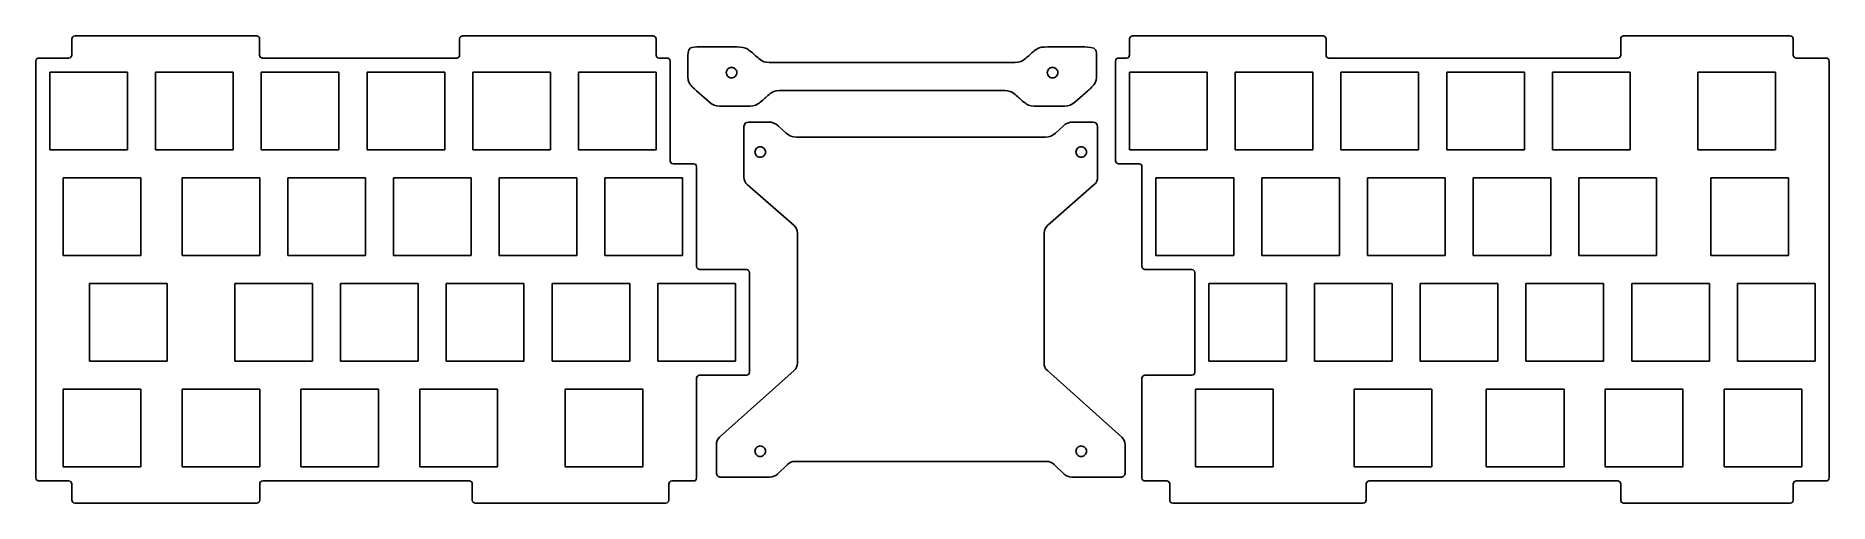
# Model space of a CAD drawing. Extents: x -56 to 267, y 106 to 191.
import ezdxf

# ---------------------------------------------------------------- set-up
doc = ezdxf.new("R2010")
doc.units = 0
doc.layers.add('Layer_1', color=7, linetype='CONTINUOUS')

msp = doc.modelspace()

# ---------------------------------------------------------------- linework, layer by layer
at = {"layer": 'Layer_1', "color": 3}
for p, q in [((-50.00585, 187.02942), (-50.00582, 189.97369)), ((-49.47665, 190.50289), (-16.69737, 190.50489)), ((-16.1678, 189.97575), (-16.1658, 187.02746)), ((19.87965, 187.04243), (19.88039, 189.97569)), ((20.40969, 190.50486), (54.7597, 190.50487)), ((55.28861, 189.9757), (55.28761, 187.03042)), ((63.09851, 188.50396), (69.32243, 188.50596)), ((126.32062, 188.50547), (132.54454, 188.50347)), ((140.60508, 189.97605), (140.60528, 187.02768)), ((175.48296, 190.50482), (141.13421, 190.50521)), ((176.01087, 187.03052), (176.01187, 189.97564)), ((229.12023, 189.97528), (229.12067, 187.02846)), ((259.67542, 190.50459), (229.64932, 190.50445)), ((260.2043, 187.02935), (260.20455, 189.97542)), ((-56.4876, 167.97706), (-56.48854, 185.97172)), ((-55.9594, 186.50084), (-50.53502, 186.5003)), ((-15.63623, 186.49835), (10.32546, 186.50135)), ((11.3838, 186.50214), (19.35111, 186.51324)), ((19.88041, 187.04314), (19.87965, 187.04243)), ((56.81962, 186.5007), (57.28378, 186.5006)), ((57.81295, 185.97132), (57.81295, 167.97866)), ((60.98561, 184.124), (60.98361, 186.3864)), ((73.01661, 187.09603), (73.02061, 187.09203)), ((76.71531, 185.67933), (79.56372, 185.67733)), ((81.68038, 185.67633), (81.68039, 185.67633)), ((83.79705, 185.67578), (93.14281, 185.67539)), ((95.25947, 185.67534), (111.846, 185.67534)), ((113.96266, 185.67584), (113.96267, 185.67584)), ((116.07933, 185.67684), (118.92774, 185.67884)), ((122.62244, 187.09154), (122.62644, 187.09554)), ((134.65944, 186.38591), (134.65744, 184.12351)), ((138.08009, 185.97118), (138.08009, 167.97652)), ((140.07615, 186.49893), (138.60926, 186.49993)), ((192.5419, 186.50135), (176.53978, 186.50135)), ((228.59158, 186.49932), (193.60024, 186.50132)), ((266.15108, 186.5004), (260.73343, 186.5002)), ((266.68025, 161.70316), (266.68025, 185.97125)), ((-53.96102, 183.97309), (-53.96102, 169.97309)), ((-39.96102, 183.97309), (-53.96102, 183.97309)), ((-39.96102, 169.97309), (-39.96102, 183.97309)), ((-34.91102, 183.97309), (-34.91102, 169.97309)), ((-20.91102, 183.97309), (-34.91102, 183.97309)), ((-20.91102, 169.97309), (-20.91102, 183.97309)), ((-15.86102, 183.97309), (-15.86102, 169.97309)), ((-1.86102, 183.97309), (-15.86102, 183.97309)), ((-1.86102, 169.97309), (-1.86102, 183.97309)), ((3.18898, 183.97309), (3.18898, 169.97309)), ((17.18898, 183.97309), (3.18898, 183.97309)), ((17.18898, 169.97309), (17.18898, 183.97309)), ((22.23898, 183.97309), (22.23898, 169.97309)), ((36.23898, 183.97309), (22.23898, 183.97309)), ((36.23898, 169.97309), (36.23898, 183.97309)), ((41.28798, 183.97309), (41.28798, 169.97309)), ((55.28798, 183.97309), (41.28798, 183.97309)), ((55.28798, 169.97309), (55.28798, 183.97309)), ((69.841747, 183.87814), (69.841747, 183.87814)), ((125.78666, 183.87814), (125.78666, 183.87814)), ((154.60765, 183.97309), (140.60765, 183.97309)), ((140.60765, 183.97309), (140.60765, 169.97309)), ((154.60765, 169.97309), (154.60765, 183.97309)), ((173.65765, 183.97309), (159.65765, 183.97309)), ((159.65765, 183.97309), (159.65765, 169.97309)), ((173.65765, 169.97309), (173.65765, 183.97309)), ((192.70765, 183.97309), (178.70765, 183.97309)), ((178.70765, 183.97309), (178.70765, 169.97309)), ((192.70765, 169.97309), (192.70765, 183.97309)), ((211.75765, 183.97309), (197.75665, 183.97309)), ((197.75665, 183.97309), (197.75665, 169.97309)), ((211.75765, 169.97309), (211.75765, 183.97309)), ((230.80765, 183.97309), (216.80765, 183.97309)), ((216.80765, 183.97309), (216.80765, 169.97309)), ((230.80765, 169.97309), (230.80765, 183.97309)), ((257.00165, 183.97309), (243.00165, 183.97309)), ((243.00165, 183.97309), (243.00165, 169.97309)), ((257.00165, 169.97309), (257.00165, 183.97309)), ((64.88477, 178.54969), (62.57027, 180.60276)), ((71.17539, 177.84607), (66.73483, 177.84707)), ((74.87357, 179.26005), (74.86957, 179.25605)), ((81.41668, 180.67475), (78.56827, 180.67275)), ((84.59168, 180.67625), (83.53334, 180.67575)), ((91.2903, 180.67583), (84.59168, 180.67625)), ((109.99304, 180.67576), (93.40696, 180.67576)), ((112.10971, 180.67526), (112.1097, 180.67526)), ((117.07478, 180.67226), (114.22637, 180.67426)), ((120.77348, 179.25556), (120.76948, 179.25956)), ((128.90822, 177.84658), (124.46766, 177.84558)), ((133.07278, 180.60227), (130.75828, 178.5492)), ((75.51606, 174.97998), (71.91994, 174.97998)), ((134.0457, 174.97999), (130.45458, 174.97999)), ((71.12538, 174.18623), (71.11638, 165.02227)), ((78.74543, 172.96425), (77.34997, 174.25988)), ((125.40881, 172.24382), (80.57934, 172.24414)), ((128.62286, 174.25754), (127.24053, 172.96626)), ((134.84926, 165.02228), (134.84026, 174.18624)), ((-53.96102, 169.97309), (-39.96102, 169.97309)), ((-34.91102, 169.97309), (-20.91102, 169.97309)), ((-15.86102, 169.97309), (-1.86102, 169.97309)), ((3.18898, 169.97309), (17.18898, 169.97309)), ((22.23898, 169.97309), (36.23898, 169.97309)), ((41.28798, 169.97309), (55.28798, 169.97309)), ((75.001773, 169.56419), (75.001773, 169.56419)), ((130.94668, 169.56419), (130.94668, 169.56419)), ((140.60765, 169.97309), (154.60765, 169.97309)), ((159.65765, 169.97309), (173.65765, 169.97309)), ((178.70765, 169.97309), (192.70765, 169.97309)), ((197.75665, 169.97309), (211.75765, 169.97309)), ((216.80765, 169.97309), (230.80765, 169.97309)), ((243.00165, 169.97309), (257.00165, 169.97309)), ((-56.48854, 148.92906), (-56.4876, 166.91872)), ((-51.58002, 164.92309), (-51.58002, 150.92309)), ((-37.58002, 164.92309), (-51.58002, 164.92309)), ((-37.58002, 150.92309), (-37.58002, 164.92309)), ((-30.14902, 164.92309), (-30.14902, 150.92309)), ((-16.14902, 164.92309), (-30.14902, 164.92309)), ((-16.14902, 150.92309), (-16.14902, 164.92309)), ((-11.09902, 164.92309), (-11.09902, 150.92309)), ((2.90098, 164.92309), (-11.09902, 164.92309)), ((2.90098, 150.92309), (2.90098, 164.92309)), ((7.95098, 164.92309), (7.95098, 150.92309)), ((21.95098, 164.92309), (7.95098, 164.92309)), ((21.95098, 150.92309), (21.95098, 164.92309)), ((27.00098, 164.92309), (27.00098, 150.92309)), ((41.00098, 164.92309), (27.00098, 164.92309)), ((41.00098, 150.92309), (41.00098, 164.92309)), ((46.05098, 164.92309), (46.05098, 150.92309)), ((60.05098, 164.92309), (46.05098, 164.92309)), ((58.34212, 167.44949), (62.04678, 167.44949)), ((60.05098, 150.92309), (60.05098, 164.92309)), ((62.57595, 166.92032), (62.57595, 148.92866)), ((138.60926, 167.44735), (142.31392, 167.44735)), ((142.84309, 166.91818), (142.84309, 148.92652)), ((159.37065, 164.92309), (145.37065, 164.92309)), ((145.37065, 164.92309), (145.37065, 150.92309)), ((159.37065, 150.92309), (159.37065, 164.92309)), ((178.42055, 164.92309), (164.42055, 164.92309)), ((164.42055, 164.92309), (164.42055, 150.92309)), ((178.42055, 150.92309), (178.42055, 164.92309)), ((197.47065, 164.92309), (183.47065, 164.92309)), ((183.47065, 164.92309), (183.47065, 150.92309)), ((197.47065, 150.92309), (197.47065, 164.92309)), ((216.52065, 164.92309), (202.52065, 164.92309)), ((202.52065, 164.92309), (202.52065, 150.92309)), ((216.52065, 150.92309), (216.52065, 164.92309)), ((235.57065, 164.92309), (221.57065, 164.92309)), ((221.57065, 164.92309), (221.57065, 150.92309)), ((235.57065, 150.92309), (235.57065, 164.92309)), ((259.38265, 164.92309), (245.38265, 164.92309)), ((245.38265, 164.92309), (245.38265, 150.92309)), ((259.38265, 150.92309), (259.38265, 164.92309)), ((71.7124, 163.70523), (80.15365, 156.30398)), ((125.81199, 156.30399), (134.25324, 163.70524)), ((266.67927, 129.87659), (266.68023, 160.64482)), ((80.75046, 154.98694), (80.74999, 134.62935)), ((125.21565, 134.62936), (125.21518, 154.98695)), ((-51.58002, 150.92309), (-37.58002, 150.92309)), ((-30.14902, 150.92309), (-16.14902, 150.92309)), ((-11.09902, 150.92309), (2.90098, 150.92309)), ((7.95098, 150.92309), (21.95098, 150.92309)), ((27.00098, 150.92309), (41.00098, 150.92309)), ((46.05098, 150.92309), (60.05098, 150.92309)), ((145.37065, 150.92309), (159.37065, 150.92309)), ((164.42055, 150.92309), (178.42055, 150.92309)), ((183.47065, 150.92309), (197.47065, 150.92309)), ((202.52065, 150.92309), (216.52065, 150.92309)), ((221.57065, 150.92309), (235.57065, 150.92309)), ((245.38265, 150.92309), (259.38265, 150.92309)), ((-56.4876, 129.87706), (-56.48854, 147.87072)), ((-46.81802, 145.87309), (-46.81802, 131.87309)), ((-32.81802, 145.87309), (-46.81802, 145.87309)), ((-32.81802, 131.87309), (-32.81802, 145.87309)), ((-20.62402, 145.87309), (-20.62402, 131.87309)), ((-6.62502, 145.87309), (-20.62402, 145.87309)), ((-6.62502, 131.87309), (-6.62502, 145.87309)), ((-1.57402, 145.87309), (-1.57402, 131.87309)), ((12.42598, 145.87309), (-1.57402, 145.87309)), ((12.42598, 131.87309), (12.42598, 145.87309)), ((17.47598, 145.87309), (17.47598, 131.87309)), ((31.47598, 145.87309), (17.47598, 145.87309)), ((31.47598, 131.87309), (31.47598, 145.87309)), ((36.52598, 145.87309), (36.52598, 131.87309)), ((50.52598, 145.87309), (36.52598, 145.87309)), ((50.52598, 131.87309), (50.52598, 145.87309)), ((55.57598, 145.87309), (55.57598, 131.87309)), ((69.57598, 145.87309), (55.57598, 145.87309)), ((63.10512, 148.39949), (71.57178, 148.39949)), ((69.57598, 131.87309), (69.57598, 145.87309)), ((72.10095, 147.87032), (72.10095, 129.87666)), ((143.37226, 148.39735), (151.83892, 148.39735)), ((152.36809, 147.86818), (152.36809, 129.87852)), ((168.89565, 145.87309), (154.89565, 145.87309)), ((154.89565, 145.87309), (154.89565, 131.87309)), ((168.89565, 131.87309), (168.89565, 145.87309)), ((187.94565, 145.87309), (173.94565, 145.87309)), ((173.94565, 145.87309), (173.94565, 131.87309)), ((187.94565, 131.87309), (187.94565, 145.87309)), ((206.99565, 145.87309), (192.99565, 145.87309)), ((192.99565, 145.87309), (192.99565, 131.87309)), ((206.99565, 131.87309), (206.99565, 145.87309)), ((226.04565, 145.87309), (212.04565, 145.87309)), ((212.04565, 145.87309), (212.04565, 131.87309)), ((226.04565, 131.87309), (226.04565, 145.87309)), ((245.09565, 145.87309), (231.09565, 145.87309)), ((231.09565, 145.87309), (231.09565, 131.87309)), ((245.09565, 131.87309), (245.09565, 145.87309)), ((264.14565, 145.87309), (250.14565, 145.87309)), ((250.14565, 145.87309), (250.14565, 131.87309)), ((264.14565, 131.87309), (264.14565, 145.87309)), ((80.75299, 133.04186), (80.75899, 131.50794)), ((125.20665, 131.50795), (125.21265, 133.04187)), ((-46.81802, 131.87309), (-32.81802, 131.87309)), ((-20.62402, 131.87309), (-6.62502, 131.87309)), ((-1.57402, 131.87309), (12.42598, 131.87309)), ((17.47598, 131.87309), (31.47598, 131.87309)), ((36.52598, 131.87309), (50.52598, 131.87309)), ((55.57598, 131.87309), (69.57598, 131.87309)), ((71.57178, 129.34749), (63.10512, 129.34749)), ((80.17045, 130.18494), (66.74053, 118.17108)), ((139.22363, 118.17039), (125.79519, 130.18495)), ((151.83892, 129.34935), (143.37226, 129.34935)), ((154.89565, 131.87309), (168.89565, 131.87309)), ((173.94565, 131.87309), (187.94565, 131.87309)), ((192.99565, 131.87309), (206.99565, 131.87309)), ((212.04565, 131.87309), (226.04565, 131.87309)), ((231.09565, 131.87309), (245.09565, 131.87309)), ((250.14565, 131.87309), (264.14565, 131.87309)), ((-56.48757, 110.82706), (-56.48757, 128.81872)), ((-51.58002, 126.82309), (-51.58002, 112.82309)), ((-37.58002, 126.82309), (-51.58002, 126.82309)), ((-37.58002, 112.82309), (-37.58002, 126.82309)), ((-30.14902, 126.82309), (-30.14902, 112.82309)), ((-16.14902, 126.82309), (-30.14902, 126.82309)), ((-16.14902, 112.82309), (-16.14902, 126.82309)), ((-8.71802, 126.82309), (-8.71802, 112.82309)), ((5.28198, 126.82309), (-8.71802, 126.82309)), ((5.28198, 112.82309), (5.28198, 126.82309)), ((12.71298, 126.82309), (12.71298, 112.82309)), ((26.71298, 126.82309), (12.71298, 126.82309)), ((26.71298, 112.82309), (26.71298, 126.82309)), ((38.90698, 126.82309), (38.90698, 112.82309)), ((52.90698, 126.82309), (38.90698, 126.82309)), ((52.90698, 112.82309), (52.90698, 126.82309)), ((62.57595, 128.81832), (62.57595, 110.82666)), ((142.84309, 128.82018), (142.84309, 110.82652)), ((166.51365, 126.82309), (152.51365, 126.82309)), ((152.51365, 126.82309), (152.51365, 112.82309)), ((166.51365, 112.82309), (166.51365, 126.82309)), ((195.08865, 126.82309), (181.08865, 126.82309)), ((181.08865, 126.82309), (181.08865, 112.82309)), ((195.08865, 112.82309), (195.08865, 126.82309)), ((218.90165, 126.82309), (204.90165, 126.82309)), ((204.90165, 126.82309), (204.90165, 112.82309)), ((218.90165, 112.82309), (218.90165, 126.82309)), ((240.33265, 126.82309), (226.33265, 126.82309)), ((226.33265, 126.82309), (226.33265, 112.82309)), ((240.33265, 112.82309), (240.33265, 126.82309)), ((261.76365, 126.82309), (247.76365, 126.82309)), ((247.76365, 126.82309), (247.76365, 112.82309)), ((261.76365, 112.82309), (261.76365, 126.82309)), ((266.67925, 110.82659), (266.67925, 128.81825)), ((66.14863, 116.84807), (66.14663, 111.78)), ((139.81753, 111.77931), (139.81553, 116.84738)), ((75.001773, 115.64601), (75.001773, 115.64601)), ((77.14399, 111.53178), (78.94644, 113.2587)), ((80.31334, 113.80843), (86.64287, 113.81343)), ((88.23037, 113.81403), (95.07305, 113.81404)), ((96.66055, 113.81404), (96.66027, 113.81344)), ((96.66027, 113.81344), (118.3291, 113.81344)), ((119.9166, 113.81279), (125.65082, 113.80779)), ((127.01772, 113.25801), (128.82017, 111.53109)), ((130.94668, 115.64601), (130.94668, 115.64601)), ((-55.39821, 110.29761), (-55.9584, 110.29776)), ((-50.53433, 110.29752), (-54.33987, 110.29749)), ((-51.58002, 112.82309), (-37.58002, 112.82309)), ((-30.14902, 112.82309), (-16.14902, 112.82309)), ((12.12511, 110.29741), (-15.61443, 110.29752)), ((-8.71802, 112.82309), (5.28198, 112.82309)), ((12.71298, 112.82309), (26.71298, 112.82309)), ((21.63685, 110.2868), (13.18345, 110.2968)), ((38.90698, 112.82309), (52.90698, 112.82309)), ((62.04678, 110.2975), (58.1048, 110.29757)), ((66.94002, 110.98595), (75.77709, 110.98295)), ((130.18707, 110.98226), (139.02414, 110.98526)), ((143.37226, 110.29732), (147.31971, 110.2971)), ((152.51365, 112.82309), (166.51365, 112.82309)), ((181.08865, 112.82309), (195.08865, 112.82309)), ((183.78378, 110.29427), (195.44228, 110.29727)), ((196.50062, 110.29739), (222.98578, 110.29716)), ((204.90165, 112.82309), (218.90165, 112.82309)), ((224.04412, 110.29616), (228.59158, 110.28616)), ((226.33265, 112.82309), (240.33265, 112.82309)), ((247.76365, 112.82309), (261.76365, 112.82309)), ((260.73488, 110.29765), (264.50403, 110.29755)), ((265.56237, 110.29759), (266.15008, 110.29765)), ((266.67925, 110.82687), (266.67925, 110.82659)), ((-50.00457, 106.82816), (-50.00507, 109.76836)), ((-16.14386, 109.76835), (-16.14486, 106.823)), ((22.16685, 106.82339), (22.16615, 109.75702)), ((57.5755, 109.76841), (57.57476, 106.82255)), ((147.8489, 109.7679), (147.84902, 106.82255)), ((183.25587, 106.82309), (183.25487, 109.76498)), ((229.12067, 109.75583), (229.12022, 106.82277)), ((260.20487, 106.82231), (260.20558, 109.76849)), ((-16.67429, 106.29391), (-49.47531, 106.29891)), ((57.04546, 106.29339), (22.69615, 106.29421)), ((148.37821, 106.29339), (182.72696, 106.29391)), ((229.64931, 106.29359), (259.67557, 106.29315))]:
    msp.add_line(p, q, dxfattribs=at)
for points in [[(-50.00582, 189.97369), (-50.005819, 190.265947), (-49.768907, 190.502872), (-49.47665, 190.50289)], [(-16.69737, 190.50489), (-16.405056, 190.504911), (-16.168016, 190.268064), (-16.1678, 189.97575)], [(19.88039, 189.97569), (19.880461, 190.267964), (20.117416, 190.50486), (20.40969, 190.50486)], [(54.7597, 190.50487), (54.900021, 190.504872), (55.034592, 190.449113), (55.13379, 190.349866)], [(55.13379, 190.349866), (55.232988, 190.25062), (55.288681, 190.116021), (55.28861, 189.9757)], [(60.98361, 186.3864), (60.9832, 186.9709), (60.99751, 188.03206), (61.46864, 188.33559)], [(61.46864, 188.33559), (61.74521, 188.51379), (62.51401, 188.50375), (63.09851, 188.50396)], [(69.32243, 188.50596), (69.90693, 188.50617), (70.87447, 188.52336), (71.41359, 188.30692)], [(71.41359, 188.30692), (71.90471, 188.10974), (72.58089, 187.48564), (73.01661, 187.09603)], [(122.62644, 187.09554), (123.06216, 187.48515), (123.7722, 188.14261), (124.31845, 188.3404)], [(124.31845, 188.3404), (124.81606, 188.52057), (125.73612, 188.50568), (126.32062, 188.50547)], [(132.54454, 188.50347), (133.12904, 188.50326), (134.19018, 188.48757), (134.49301, 188.01603)], [(134.49301, 188.01603), (134.67081, 187.73919), (134.65985, 186.97041), (134.65944, 186.38591)], [(140.760046, 190.350223), (140.660814, 190.250985), (140.60507, 190.11639), (140.60508, 189.97605)], [(141.13421, 190.50521), (140.99387, 190.505212), (140.859278, 190.449461), (140.760046, 190.350223)], [(175.857052, 190.349811), (175.757854, 190.449059), (175.623283, 190.50482), (175.48296, 190.50482)], [(176.01187, 189.97564), (176.011942, 190.115963), (175.956249, 190.250562), (175.857052, 190.349811)], [(229.275169, 190.349455), (229.175943, 190.250214), (229.120209, 190.115617), (229.12023, 189.97528)], [(229.64932, 190.50445), (229.508983, 190.50445), (229.374394, 190.448696), (229.275169, 190.349455)], [(260.049588, 190.3496), (259.950355, 190.44884), (259.815762, 190.504592), (259.67542, 190.50459)], [(260.20455, 189.97542), (260.204563, 190.115762), (260.148821, 190.25036), (260.049588, 190.3496)], [(-56.48854, 185.97172), (-56.488549, 186.112058), (-56.432803, 186.246649), (-56.333567, 186.345881)], [(-56.333567, 186.345881), (-56.234332, 186.445113), (-56.099738, 186.500854), (-55.9594, 186.50084)], [(-50.53502, 186.5003), (-50.39468, 186.500286), (-50.260083, 186.556027), (-50.160843, 186.655258)], [(-50.160843, 186.655258), (-50.061603, 186.754488), (-50.00585, 186.88908), (-50.00585, 187.02942)], [(-16.1658, 187.02746), (-16.165582, 186.735151), (-15.928539, 186.498314), (-15.63623, 186.49835)], [(10.32546, 186.50135), (10.67824, 186.501388), (11.03102, 186.501652), (11.3838, 186.50214)], [(19.35111, 186.51324), (19.643501, 186.513645), (19.880337, 186.750749), (19.88041, 187.04314)], [(55.28761, 187.03042), (55.28754, 186.890078), (55.343226, 186.755456), (55.442417, 186.656173)], [(55.442417, 186.656173), (55.541608, 186.55689), (55.676178, 186.50108), (55.81652, 186.50102)], [(55.81652, 186.50102), (56.150887, 186.500875), (56.485253, 186.500768), (56.81962, 186.5007)], [(57.28378, 186.5006), (57.576051, 186.50054), (57.812951, 186.263591), (57.81295, 185.97132)], [(67.941747, 183.87814), (67.941747, 184.130096), (68.041836, 184.371732), (68.219996, 184.549891)], [(68.219996, 184.549891), (68.398155, 184.728051), (68.639791, 184.82814), (68.891747, 184.82814)], [(68.891747, 184.82814), (69.143703, 184.82814), (69.385339, 184.728051), (69.563498, 184.549891)], [(69.563498, 184.549891), (69.741658, 184.371732), (69.841747, 184.130096), (69.841747, 183.87814)], [(73.02061, 187.09203), (73.45633, 186.70242), (74.16629, 186.04498), (74.71238, 185.84673)], [(74.71238, 185.84673), (75.21033, 185.66596), (76.13081, 185.6798), (76.71531, 185.67933)], [(79.56372, 185.67733), (80.269273, 185.676879), (80.974827, 185.676546), (81.68038, 185.67633)], [(81.68039, 185.67633), (82.385943, 185.675995), (83.091497, 185.675812), (83.79705, 185.67578)], [(93.14281, 185.67539), (93.848363, 185.675358), (94.553917, 185.675342), (95.25947, 185.67534)], [(111.846, 185.67534), (112.551553, 185.67534), (113.257107, 185.675507), (113.96266, 185.67584)], [(113.96267, 185.67584), (114.668223, 185.676056), (115.373777, 185.676389), (116.07933, 185.67684)], [(118.92774, 185.67884), (119.51224, 185.67931), (120.47972, 185.66324), (121.01877, 185.87993)], [(121.01877, 185.87993), (121.51028, 186.07751), (122.18672, 186.70193), (122.62244, 187.09154)], [(126.064909, 184.549891), (125.886749, 184.371732), (125.78666, 184.130096), (125.78666, 183.87814)], [(126.73666, 184.82814), (126.484704, 184.82814), (126.243068, 184.728051), (126.064909, 184.549891)], [(127.408411, 184.549891), (127.230252, 184.728051), (126.988616, 184.82814), (126.73666, 184.82814)], [(127.68666, 183.87814), (127.68666, 184.130096), (127.586571, 184.371732), (127.408411, 184.549891)], [(138.235105, 186.345212), (138.135854, 186.24604), (138.080089, 186.111486), (138.08009, 185.97118)], [(138.60926, 186.49993), (138.468954, 186.500042), (138.334356, 186.444384), (138.235105, 186.345212)], [(140.45029, 186.653651), (140.351046, 186.554478), (140.216452, 186.498819), (140.07615, 186.49893)], [(140.60528, 187.02768), (140.60529, 186.887378), (140.549534, 186.752824), (140.45029, 186.653651)], [(176.16569, 186.656354), (176.066492, 186.7556), (176.010799, 186.890199), (176.01087, 187.03052)], [(176.53978, 186.50135), (176.399459, 186.501348), (176.264888, 186.557107), (176.16569, 186.656354)], [(193.60024, 186.50132), (193.24746, 186.50134), (192.89468, 186.50135), (192.5419, 186.50135)], [(228.96573, 186.654295), (228.866503, 186.555059), (228.731915, 186.499312), (228.59158, 186.49932)], [(229.12067, 187.02846), (229.120692, 186.888125), (229.064957, 186.753531), (228.96573, 186.654295)], [(260.359264, 186.655178), (260.260031, 186.754415), (260.204288, 186.88901), (260.2043, 187.02935)], [(260.73343, 186.5002), (260.59309, 186.500193), (260.458497, 186.555941), (260.359264, 186.655178)], [(266.525259, 186.345423), (266.42602, 186.444659), (266.291423, 186.500406), (266.15108, 186.5004)], [(266.68025, 185.97125), (266.680251, 186.111593), (266.624499, 186.246188), (266.525259, 186.345423)], [(61.16842, 182.15893), (60.9715, 182.63023), (60.98602, 183.5395), (60.98561, 184.124)], [(62.57027, 180.60276), (62.13301, 180.99063), (61.39187, 181.62414), (61.16842, 182.15893)], [(68.219996, 183.206389), (68.041836, 183.384548), (67.941747, 183.626184), (67.941747, 183.87814)], [(68.891747, 182.92814), (68.639791, 182.92814), (68.398155, 183.028229), (68.219996, 183.206389)], [(69.563498, 183.206389), (69.385339, 183.028229), (69.143703, 182.92814), (68.891747, 182.92814)], [(69.841747, 183.87814), (69.841747, 183.626184), (69.741658, 183.384548), (69.563498, 183.206389)], [(125.78666, 183.87814), (125.78666, 183.626184), (125.886749, 183.384548), (126.064909, 183.206389)], [(126.064909, 183.206389), (126.243068, 183.028229), (126.484704, 182.92814), (126.73666, 182.92814)], [(126.73666, 182.92814), (126.988616, 182.92814), (127.230252, 183.028229), (127.408411, 183.206389)], [(127.408411, 183.206389), (127.586571, 183.384548), (127.68666, 183.626184), (127.68666, 183.87814)], [(134.42235, 182.04223), (134.20024, 181.58227), (133.51004, 180.99014), (133.07278, 180.60227)], [(134.65744, 184.12351), (134.65703, 183.53901), (134.67434, 182.56416), (134.42235, 182.04223)], [(66.73483, 177.84707), (66.052994, 177.847278), (65.394849, 178.097229), (64.88477, 178.54969)], [(73.17756, 178.0112), (72.67995, 177.83103), (71.75989, 177.84589), (71.17539, 177.84607)], [(74.86957, 179.25605), (74.43385, 178.86645), (73.72381, 178.20899), (73.17756, 178.0112)], [(76.47724, 180.47166), (75.98573, 180.27408), (75.30929, 179.64965), (74.87357, 179.26005)], [(78.56827, 180.67275), (77.98377, 180.67228), (77.01629, 180.68835), (76.47724, 180.47166)], [(83.53334, 180.67575), (82.827787, 180.675534), (82.122233, 180.675201), (81.41668, 180.67475)], [(93.40696, 180.67576), (92.701407, 180.675761), (91.995853, 180.675784), (91.2903, 180.67583)], [(112.1097, 180.67526), (111.404147, 180.675593), (110.698593, 180.67576), (109.99304, 180.67576)], [(114.22637, 180.67426), (113.520817, 180.674711), (112.815263, 180.675044), (112.10971, 180.67526)], [(119.07771, 180.50486), (118.57976, 180.68563), (117.65928, 180.67179), (117.07478, 180.67226)], [(120.76948, 179.25956), (120.33376, 179.64916), (119.6238, 180.30661), (119.07771, 180.50486)], [(122.3765, 178.04468), (121.88538, 178.24186), (121.2092, 178.86596), (120.77348, 179.25556)], [(124.46766, 177.84558), (123.88316, 177.8454), (122.91562, 177.82818), (122.3765, 178.04468)], [(130.75828, 178.5492), (130.248201, 178.096739), (129.590056, 177.846788), (128.90822, 177.84658)], [(71.91994, 174.97998), (71.481433, 174.979979), (71.125828, 174.624736), (71.12538, 174.18623)], [(77.34997, 174.25988), (76.851444, 174.722744), (76.196333, 174.979979), (75.51606, 174.97998)], [(130.45458, 174.97999), (129.774518, 174.979989), (129.119825, 174.721771), (128.62286, 174.25754)], [(134.84026, 174.18624), (134.839812, 174.624746), (134.484207, 174.979989), (134.0457, 174.97999)], [(80.57934, 172.24414), (79.899067, 172.244147), (79.243956, 172.501385), (78.74543, 172.96425)], [(127.24053, 172.96626), (126.743565, 172.50203), (126.088871, 172.243815), (125.40881, 172.24382)], [(73.101773, 169.56419), (73.101773, 169.816146), (73.201862, 170.057782), (73.380022, 170.235941)], [(73.380022, 168.892439), (73.201862, 169.070598), (73.101773, 169.312234), (73.101773, 169.56419)], [(73.380022, 170.235941), (73.558181, 170.414101), (73.799817, 170.51419), (74.051773, 170.51419)], [(74.051773, 168.61419), (73.799817, 168.61419), (73.558181, 168.714279), (73.380022, 168.892439)], [(74.051773, 170.51419), (74.303729, 170.51419), (74.545365, 170.414101), (74.723524, 170.235941)], [(74.723524, 168.892439), (74.545365, 168.714279), (74.303729, 168.61419), (74.051773, 168.61419)], [(74.723524, 170.235941), (74.901684, 170.057782), (75.001773, 169.816146), (75.001773, 169.56419)], [(75.001773, 169.56419), (75.001773, 169.312234), (74.901684, 169.070598), (74.723524, 168.892439)], [(131.224929, 170.235941), (131.046769, 170.057782), (130.94668, 169.816146), (130.94668, 169.56419)], [(130.94668, 169.56419), (130.94668, 169.312234), (131.046769, 169.070598), (131.224929, 168.892439)], [(131.89668, 170.51419), (131.644724, 170.51419), (131.403088, 170.414101), (131.224929, 170.235941)], [(131.224929, 168.892439), (131.403088, 168.714279), (131.644724, 168.61419), (131.89668, 168.61419)], [(132.568431, 170.235941), (132.390272, 170.414101), (132.148636, 170.51419), (131.89668, 170.51419)], [(131.89668, 168.61419), (132.148636, 168.61419), (132.390272, 168.714279), (132.568431, 168.892439)], [(132.84668, 169.56419), (132.84668, 169.816146), (132.746591, 170.057782), (132.568431, 170.235941)], [(132.568431, 168.892439), (132.746591, 169.070598), (132.84668, 169.312234), (132.84668, 169.56419)], [(-56.4876, 166.91872), (-56.487581, 167.2715), (-56.487581, 167.62428), (-56.4876, 167.97706)], [(57.81295, 167.97866), (57.812949, 167.838315), (57.868701, 167.703718), (57.967939, 167.604479)], [(57.967939, 167.604479), (58.067178, 167.505241), (58.201775, 167.449489), (58.34212, 167.44949)], [(62.04678, 167.44949), (62.187125, 167.449491), (62.321722, 167.393739), (62.420961, 167.294501)], [(62.420961, 167.294501), (62.520199, 167.195262), (62.575951, 167.060665), (62.57595, 166.92032)], [(71.11638, 165.02227), (71.115866, 164.517856), (71.333125, 164.037773), (71.7124, 163.70523)], [(134.25324, 163.70524), (134.632515, 164.037783), (134.849774, 164.517866), (134.84926, 165.02228)], [(138.08009, 167.97652), (138.080089, 167.836175), (138.135841, 167.701578), (138.235079, 167.602339)], [(138.235079, 167.602339), (138.334318, 167.503101), (138.468915, 167.447349), (138.60926, 167.44735)], [(142.31392, 167.44735), (142.454265, 167.447351), (142.588862, 167.391599), (142.688101, 167.292361)], [(142.688101, 167.292361), (142.787339, 167.193122), (142.843091, 167.058525), (142.84309, 166.91818)], [(266.68023, 160.64482), (266.680242, 160.9976), (266.680249, 161.35038), (266.68025, 161.70316)], [(80.15365, 156.30398), (80.532968, 155.971397), (80.75047, 155.491414), (80.75046, 154.98694)], [(125.21518, 154.98695), (125.21517, 155.491424), (125.432672, 155.971407), (125.81199, 156.30399)], [(-56.48854, 147.87072), (-56.488559, 148.2235), (-56.488559, 148.57628), (-56.48854, 148.92906)], [(62.57595, 148.92866), (62.575949, 148.788315), (62.631701, 148.653718), (62.730939, 148.554479)], [(142.84309, 148.92652), (142.843089, 148.786175), (142.898841, 148.651578), (142.998079, 148.552339)], [(62.730939, 148.554479), (62.830178, 148.455241), (62.964775, 148.399489), (63.10512, 148.39949)], [(71.57178, 148.39949), (71.712125, 148.399491), (71.846722, 148.343739), (71.945961, 148.244501)], [(71.945961, 148.244501), (72.045199, 148.145262), (72.100951, 148.010665), (72.10095, 147.87032)], [(142.998079, 148.552339), (143.097318, 148.453101), (143.231915, 148.397349), (143.37226, 148.39735)], [(151.83892, 148.39735), (151.979265, 148.397351), (152.113862, 148.341599), (152.213101, 148.242361)], [(152.213101, 148.242361), (152.312339, 148.143122), (152.368091, 148.008525), (152.36809, 147.86818)], [(80.74999, 134.62935), (80.749984, 134.100185), (80.750984, 133.571021), (80.75299, 133.04186)], [(125.21265, 133.04187), (125.214656, 133.571031), (125.215656, 134.100195), (125.21565, 134.62936)], [(-56.48757, 128.81872), (-56.487571, 129.1715), (-56.487581, 129.52428), (-56.4876, 129.87706)], [(63.10512, 129.34749), (62.964775, 129.347491), (62.830178, 129.291739), (62.730939, 129.192501)], [(71.945961, 129.502479), (71.846722, 129.403241), (71.712125, 129.347489), (71.57178, 129.34749)], [(72.10095, 129.87666), (72.100951, 129.736315), (72.045199, 129.601718), (71.945961, 129.502479)], [(80.75899, 131.50794), (80.760898, 131.003096), (80.546688, 130.521565), (80.17045, 130.18494)], [(125.79519, 130.18495), (125.418952, 130.521575), (125.204742, 131.003106), (125.20665, 131.50795)], [(143.37226, 129.34935), (143.231915, 129.349351), (143.097318, 129.293599), (142.998079, 129.194361)], [(152.213101, 129.504339), (152.113862, 129.405101), (151.979265, 129.349349), (151.83892, 129.34935)], [(152.36809, 129.87852), (152.368091, 129.738175), (152.312339, 129.603578), (152.213101, 129.504339)], [(266.67925, 128.81825), (266.679251, 129.17103), (266.679258, 129.52381), (266.67927, 129.87659)], [(62.730939, 129.192501), (62.631701, 129.093262), (62.575949, 128.958665), (62.57595, 128.81832)], [(142.998079, 129.194361), (142.898841, 129.095122), (142.843089, 128.960525), (142.84309, 128.82018)], [(66.74053, 118.17108), (66.364104, 117.834287), (66.148857, 117.35317), (66.14863, 116.84807)], [(73.380022, 116.317761), (73.558181, 116.495921), (73.799817, 116.59601), (74.051773, 116.59601)], [(74.051773, 116.59601), (74.303729, 116.59601), (74.545365, 116.495921), (74.723524, 116.317761)], [(131.89668, 116.59601), (131.644724, 116.59601), (131.403088, 116.495921), (131.224929, 116.317761)], [(132.568431, 116.317761), (132.390272, 116.495921), (132.148636, 116.59601), (131.89668, 116.59601)], [(139.81553, 116.84738), (139.815303, 117.35248), (139.600056, 117.833597), (139.22363, 118.17039)], [(73.101773, 115.64601), (73.101773, 115.897966), (73.201862, 116.139602), (73.380022, 116.317761)], [(73.380022, 114.974259), (73.201862, 115.152418), (73.101773, 115.394054), (73.101773, 115.64601)], [(74.051773, 114.69601), (73.799817, 114.69601), (73.558181, 114.796099), (73.380022, 114.974259)], [(74.723524, 114.974259), (74.545365, 114.796099), (74.303729, 114.69601), (74.051773, 114.69601)], [(74.723524, 116.317761), (74.901684, 116.139602), (75.001773, 115.897966), (75.001773, 115.64601)], [(75.001773, 115.64601), (75.001773, 115.394054), (74.901684, 115.152418), (74.723524, 114.974259)], [(78.94644, 113.2587), (79.314282, 113.611127), (79.803916, 113.808045), (80.31334, 113.80843)], [(86.64287, 113.81343), (87.172037, 113.81383), (87.701203, 113.81403), (88.23037, 113.81403)], [(95.07305, 113.81404), (95.602217, 113.81404), (96.131383, 113.81404), (96.66055, 113.81404)], [(118.3291, 113.81344), (118.858267, 113.81344), (119.387433, 113.813223), (119.9166, 113.81279)], [(125.65082, 113.80779), (126.160247, 113.807373), (126.649876, 113.61044), (127.01772, 113.25801)], [(131.224929, 116.317761), (131.046769, 116.139602), (130.94668, 115.897966), (130.94668, 115.64601)], [(130.94668, 115.64601), (130.94668, 115.394054), (131.046769, 115.152418), (131.224929, 114.974259)], [(131.224929, 114.974259), (131.403088, 114.796099), (131.644724, 114.69601), (131.89668, 114.69601)], [(131.89668, 114.69601), (132.148636, 114.69601), (132.390272, 114.796099), (132.568431, 114.974259)], [(132.84668, 115.64601), (132.84668, 115.897966), (132.746591, 116.139602), (132.568431, 116.317761)], [(132.568431, 114.974259), (132.746591, 115.152418), (132.84668, 115.394054), (132.84668, 115.64601)], [(-55.9584, 110.29776), (-56.250673, 110.297832), (-56.48757, 110.534787), (-56.48757, 110.82706)], [(-54.33987, 110.29749), (-54.69265, 110.297484), (-55.04543, 110.297524), (-55.39821, 110.29761)], [(-50.00507, 109.76836), (-50.00512, 110.060625), (-50.242065, 110.297525), (-50.53433, 110.29752)], [(-15.61443, 110.29752), (-15.906725, 110.297521), (-16.143717, 110.060645), (-16.14386, 109.76835)], [(13.18345, 110.2968), (12.83067, 110.297205), (12.47789, 110.297408), (12.12511, 110.29741)], [(22.16615, 109.75702), (22.166084, 110.049394), (21.929224, 110.286468), (21.63685, 110.2868)], [(58.1048, 110.29757), (57.812528, 110.297576), (57.575571, 110.060682), (57.5755, 109.76841)], [(62.42096, 110.452483), (62.321721, 110.353246), (62.187124, 110.297497), (62.04678, 110.2975)], [(62.57595, 110.82666), (62.575951, 110.686316), (62.520199, 110.55172), (62.42096, 110.452483)], [(66.14663, 111.78), (66.146536, 111.56949), (66.230074, 111.367566), (66.378865, 111.218652)], [(66.378865, 111.218652), (66.527656, 111.069737), (66.72951, 110.986031), (66.94002, 110.98595)], [(75.77709, 110.98295), (76.286454, 110.982755), (76.776193, 111.179392), (77.14399, 111.53178)], [(128.82017, 111.53109), (129.187967, 111.178702), (129.677706, 110.982065), (130.18707, 110.98226)], [(139.02414, 110.98526), (139.23465, 110.985341), (139.436504, 111.069047), (139.585295, 111.217962)], [(139.585295, 111.217962), (139.734086, 111.366876), (139.817624, 111.5688), (139.81753, 111.77931)], [(142.84309, 110.82652), (142.843088, 110.534262), (143.080002, 110.297335), (143.37226, 110.29732)], [(147.31971, 110.2971), (147.611971, 110.297085), (147.84889, 110.060161), (147.8489, 109.7679)], [(183.25487, 109.76498), (183.2548, 109.905312), (183.31049, 110.039922), (183.409684, 110.139187)], [(183.409684, 110.139187), (183.508878, 110.238453), (183.643448, 110.294239), (183.78378, 110.29427)], [(195.44228, 110.29727), (195.79506, 110.297353), (196.14784, 110.297393), (196.50062, 110.29739)], [(222.98578, 110.29716), (223.33856, 110.297212), (223.69134, 110.296879), (224.04412, 110.29616)], [(228.59158, 110.28616), (228.884008, 110.285521), (229.120716, 110.048258), (229.12067, 109.75583)], [(260.20558, 109.76849), (260.205647, 110.060764), (260.442606, 110.29766), (260.73488, 110.29765)], [(264.50403, 110.29755), (264.85681, 110.297542), (265.20959, 110.297555), (265.56237, 110.29759)], [(266.15008, 110.29765), (266.442341, 110.297677), (266.679251, 110.534609), (266.67925, 110.82687)], [(-49.47531, 106.29891), (-49.767591, 106.298951), (-50.004523, 106.535879), (-50.00457, 106.82816)], [(-16.14486, 106.823), (-16.145005, 106.530719), (-16.382009, 106.293867), (-16.67429, 106.29391)], [(22.69615, 106.29421), (22.403874, 106.294214), (22.16692, 106.531114), (22.16685, 106.82339)], [(57.57476, 106.82255), (57.57469, 106.530277), (57.337733, 106.293382), (57.04546, 106.29339)], [(147.84902, 106.82255), (147.849031, 106.530296), (148.085956, 106.293384), (148.37821, 106.29339)], [(183.101051, 106.44892), (183.200249, 106.548168), (183.255942, 106.682768), (183.25587, 106.82309)], [(229.12022, 106.82277), (229.120197, 106.682431), (229.17593, 106.547833), (229.275156, 106.44859)], [(259.67557, 106.29315), (259.967843, 106.293143), (260.2048, 106.530037), (260.20487, 106.82231)], [(182.72696, 106.29391), (182.867282, 106.29391), (183.001854, 106.349671), (183.101051, 106.44892)], [(229.275156, 106.44859), (229.374382, 106.349347), (229.508971, 106.293591), (229.64931, 106.29359)]]:
    msp.add_open_spline(points, degree=3, dxfattribs=at)

doc.saveas('drawing.dxf')
